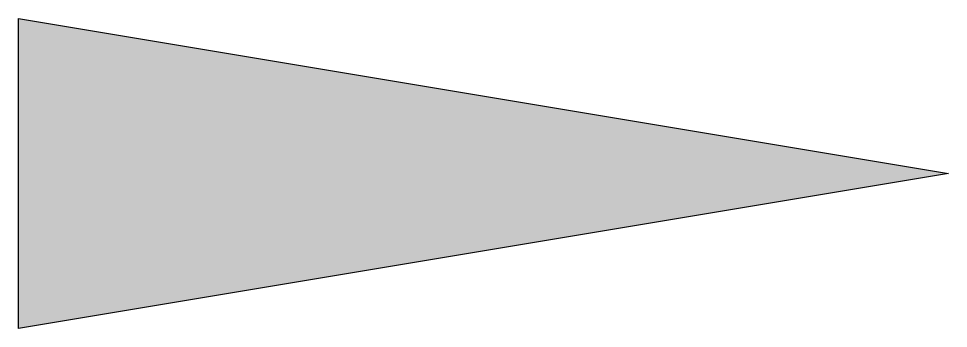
# Model space of a CAD drawing. Extents: x -2.5 to 2.5, y -0.83 to 0.83.
import ezdxf

# ---------------------------------------------------------------- set-up
doc = ezdxf.new("R2010")
doc.units = 0
doc.header["$LTSCALE"] = 0.2

msp = doc.modelspace()

# ---------------------------------------------------------------- hatches: boundary and pattern name
at = {"ltscale": 0.1}
msp.add_hatch(color=256, dxfattribs=at).paths.add_polyline_path([(2.5, 0), (-2.5, -0.8333), (-2.5, 0.8333)])

# ---------------------------------------------------------------- linework, layer by layer
at = {"ltscale": 0.1, "flags": 128}
msp.add_lwpolyline([(2.5, 0), (-2.5, -0.8333), (-2.5, 0.8333)], close=True, dxfattribs=at)

doc.saveas('drawing.dxf')
